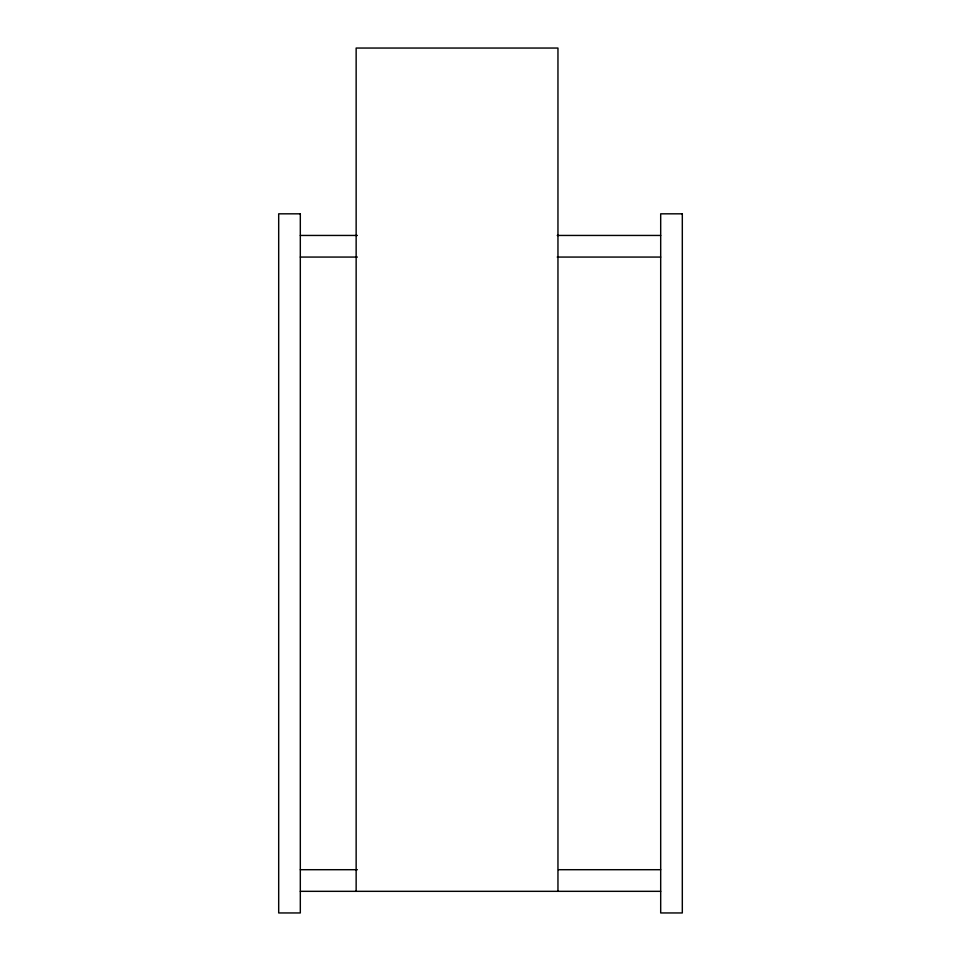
<?xml version="1.0" encoding="UTF-8"?>
<svg xmlns="http://www.w3.org/2000/svg" width="961" height="961" viewBox="0 0 961 961"><rect width="100%" height="100%" fill="white"/><g stroke="black" fill="none" stroke-linecap="round" stroke-linejoin="round"><path stroke-width="1.44" d="M300.312 235.445L357.372 235.445M557.236 235.445L660.688 235.445M300.312 257.067L357.372 257.067M557.236 257.067L660.688 257.067M300.312 869.705L357.372 869.705M558.581 869.705L660.688 869.705M300.312 891.327L660.688 891.327M557.957 891.327L557.957 48.05L356.147 48.05L356.147 891.327M300.312 213.822L278.69 213.822L278.69 912.95L300.312 912.95L300.312 213.822M682.31 213.822L660.688 213.822L660.688 912.95L682.31 912.95L682.31 213.822"/></g></svg>
